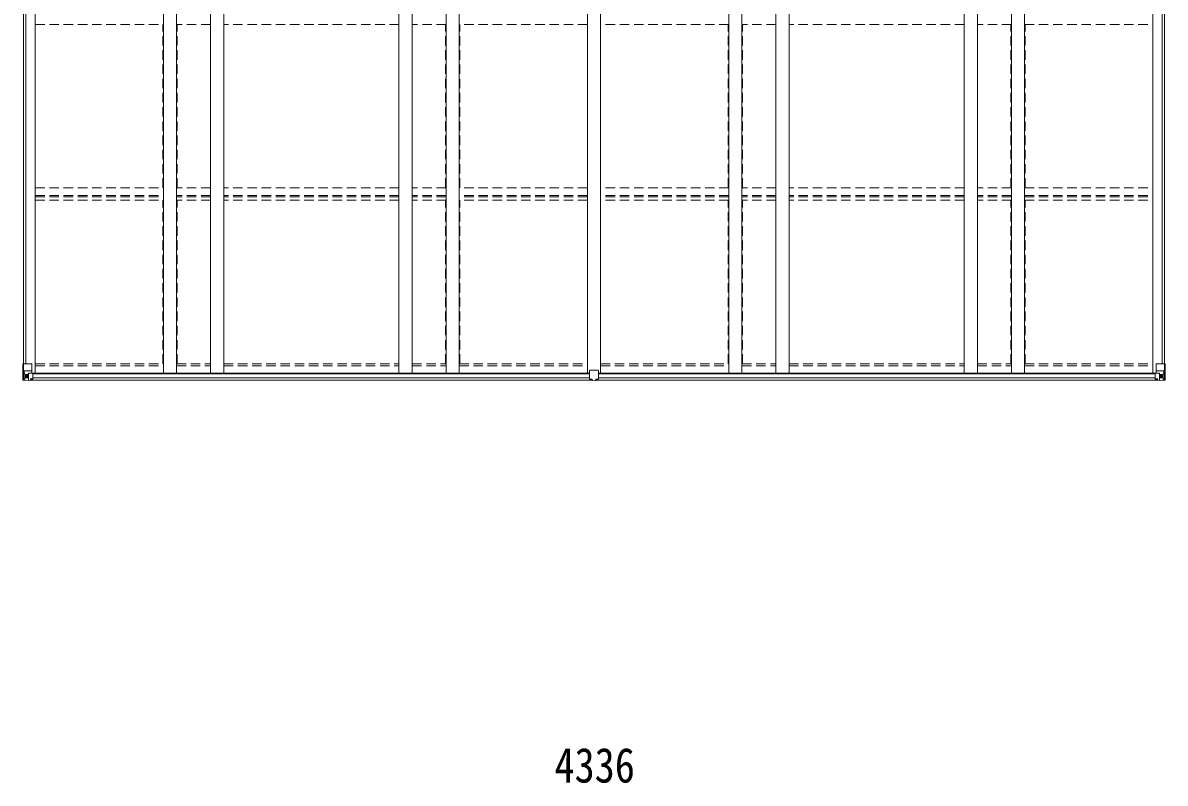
# Model space of a CAD drawing. Units: millimetres at full size, sheet at 1:30; details may follow other scales. Extents: x -8432 to 8432, y -5820 to 5820.
# Drawn here: x 863 to 5203, y 585 to 3472 of the extents above; entities that cross this region are included whole.
import ezdxf
from ezdxf.enums import TextEntityAlignment as Align

# ---------------------------------------------------------------- set-up
doc = ezdxf.new("R2010")
doc.units = ezdxf.units.MM
doc.header["$LTSCALE"] = 30
doc.linetypes.add('DASHED1', pattern=[1.8, 1.2, -0.6])
for name, color, linetype, lineweight in [('0-3_ELV2', 4, 'Continuous', 9), ('0-4_TABLE1', 6, 'Continuous', 9), ('0-6_OTH_LINE', 6, 'Continuous', 9)]:
    doc.layers.add(name, color=color, linetype=linetype, lineweight=lineweight)
doc.styles.add('ＭＳ ゴシック', font='')
doc.styles.get('ＭＳ ゴシック').set_extended_font_data('MS Gothic')

msp = doc.modelspace()

# ---------------------------------------------------------------- linework, layer by layer
at = {"layer": '0-3_ELV2'}
for p, q in [((864.8, 4173.2), (864.8, 2177.22)), ((874.5, 4173.2), (874.5, 2177.22)), ((909.8, 4191.85), (909.8, 2141.2)), ((1396.8, 4193.67), (1396.8, 2141.2)), ((1446.8, 4193.67), (1446.8, 2141.2)), ((1575.8, 4193.67), (1575.8, 2141.2)), ((1625.8, 4193.67), (1625.8, 2141.2)), ((2291.8, 4193.67), (2291.8, 2141.2)), ((2341.8, 4193.67), (2341.8, 2141.2)), ((2470.8, 4193.67), (2470.8, 2141.2)), ((2520.8, 4193.67), (2520.8, 2141.2)), ((3007.8, 4191.85), (3007.8, 2141.2)), ((3057.8, 4191.85), (3057.8, 2141.2)), ((3544.8, 4193.67), (3544.8, 2141.2)), ((3594.8, 4193.67), (3594.8, 2141.2)), ((3723.8, 4193.67), (3723.8, 2141.2)), ((3773.8, 4193.67), (3773.8, 2141.2)), ((4439.8, 4193.67), (4439.8, 2141.2)), ((4489.8, 4193.67), (4489.8, 2141.2)), ((4618.8, 4193.67), (4618.8, 2141.2)), ((4668.8, 4193.67), (4668.8, 2141.2)), ((5155.8, 4191.85), (5155.8, 2141.2)), ((5191.1, 4173.2), (5191.1, 2177.22)), ((5200.8, 4173.2), (5200.8, 2177.22)), ((889.54, 2141.2), (3016.3, 2141.2)), ((901.3, 2138.94), (3016.3, 2138.94)), ((3049.3, 2141.2), (5176.06, 2141.2)), ((3049.3, 2138.94), (5164.3, 2138.94)), ((891.3, 2115.43), (3026.3, 2115.43)), ((901.3, 2123.32), (3016.3, 2123.32)), ((3039.3, 2115.43), (5174.3, 2115.43)), ((3049.3, 2123.32), (5164.3, 2123.32))]:
    msp.add_line(p, q, dxfattribs=at)
at = {"layer": '0-3_ELV2', "linetype": 'DASHED1'}
for p, q in [((909.83, 3465.61), (1396.8, 3465.61)), ((1394.3, 2845.91), (1394.3, 3465.61)), ((1575.8, 3465.61), (1446.8, 3465.61)), ((1449.3, 2845.91), (1449.3, 3465.61)), ((2291.8, 3465.61), (1625.8, 3465.61)), ((2470.8, 3465.61), (2341.8, 3465.61)), ((2468.3, 2845.91), (2468.3, 3465.61)), ((3007.8, 3465.61), (2520.8, 3465.61)), ((2523.3, 2845.91), (2523.3, 3465.61)), ((3544.8, 3465.61), (3057.8, 3465.61)), ((3542.3, 2845.91), (3542.3, 3465.61)), ((3723.8, 3465.61), (3594.8, 3465.61)), ((3597.3, 2845.91), (3597.3, 3465.61)), ((4439.8, 3465.61), (3773.8, 3465.61)), ((4618.8, 3465.61), (4489.8, 3465.61)), ((4616.3, 2845.91), (4616.3, 3465.61)), ((4668.83, 3465.61), (5155.8, 3465.61)), ((4671.3, 2845.91), (4671.3, 3465.61)), ((909.83, 2845.91), (1396.8, 2845.91)), ((1575.8, 2845.91), (1446.8, 2845.91)), ((2291.8, 2845.91), (1625.8, 2845.91)), ((2470.8, 2845.91), (2341.8, 2845.91)), ((3007.8, 2845.91), (2520.8, 2845.91)), ((3544.8, 2845.91), (3057.8, 2845.91)), ((3723.8, 2845.91), (3594.8, 2845.91)), ((4439.8, 2845.91), (3773.8, 2845.91)), ((4618.8, 2845.91), (4489.8, 2845.91)), ((4668.83, 2845.91), (5155.8, 2845.91)), ((909.83, 2816.18), (1396.8, 2816.18)), ((909.83, 2811.63), (1396.8, 2811.63)), ((909.83, 2798.62), (1396.8, 2798.62)), ((1394.3, 2177.37), (1394.3, 2798.62)), ((1575.8, 2816.18), (1446.8, 2816.18)), ((1575.8, 2811.63), (1446.8, 2811.63)), ((1575.8, 2798.62), (1446.8, 2798.62)), ((1449.3, 2177.37), (1449.3, 2798.62)), ((2291.8, 2816.18), (1625.8, 2816.18)), ((2291.8, 2811.63), (1625.8, 2811.63)), ((2291.8, 2798.62), (1625.8, 2798.62)), ((2470.8, 2816.18), (2341.8, 2816.18)), ((2470.8, 2811.63), (2341.8, 2811.63)), ((2470.8, 2798.62), (2341.8, 2798.62)), ((2468.3, 2177.37), (2468.3, 2798.62)), ((3007.8, 2816.18), (2520.8, 2816.18)), ((3007.8, 2811.63), (2520.8, 2811.63)), ((3007.8, 2798.62), (2520.8, 2798.62)), ((2523.3, 2177.37), (2523.3, 2798.62)), ((3544.8, 2816.18), (3057.8, 2816.18)), ((3544.8, 2811.63), (3057.8, 2811.63)), ((3544.8, 2798.62), (3057.8, 2798.62)), ((3542.3, 2177.37), (3542.3, 2798.62)), ((3723.8, 2816.18), (3594.8, 2816.18)), ((3723.8, 2811.63), (3594.8, 2811.63)), ((3723.8, 2798.62), (3594.8, 2798.62)), ((3597.3, 2177.37), (3597.3, 2798.62)), ((4439.8, 2816.18), (3773.8, 2816.18)), ((4439.8, 2811.63), (3773.8, 2811.63)), ((4439.8, 2798.62), (3773.8, 2798.62)), ((4618.8, 2816.18), (4489.8, 2816.18)), ((4618.8, 2811.63), (4489.8, 2811.63)), ((4618.8, 2798.62), (4489.8, 2798.62)), ((4616.3, 2177.37), (4616.3, 2798.62)), ((4668.83, 2816.18), (5155.8, 2816.18)), ((4668.83, 2811.63), (5155.8, 2811.63)), ((4668.83, 2798.62), (5155.8, 2798.62)), ((4671.3, 2177.37), (4671.3, 2798.62)), ((909.8, 2177.37), (1396.8, 2177.37)), ((1446.8, 2177.37), (1575.8, 2177.37)), ((1625.8, 2177.37), (2291.8, 2177.37)), ((2341.8, 2177.37), (2470.8, 2177.37)), ((2520.8, 2177.37), (3007.8, 2177.37)), ((3057.8, 2177.37), (3544.8, 2177.37)), ((3594.8, 2177.37), (3723.8, 2177.37)), ((3773.8, 2177.37), (4439.8, 2177.37)), ((4489.8, 2177.37), (4618.8, 2177.37)), ((4668.8, 2177.37), (5155.8, 2177.37)), ((909.8, 2169.03), (1396.8, 2169.03)), ((1446.8, 2169.03), (1575.8, 2169.03)), ((1625.8, 2169.03), (2291.8, 2169.03)), ((2341.8, 2169.03), (2470.8, 2169.03)), ((2520.8, 2169.03), (3007.8, 2169.03)), ((3057.8, 2169.03), (3544.8, 2169.03)), ((3594.8, 2169.03), (3723.8, 2169.03)), ((3773.8, 2169.03), (4439.8, 2169.03)), ((4489.8, 2169.03), (4618.8, 2169.03)), ((4668.8, 2169.03), (5155.8, 2169.03))]:
    msp.add_line(p, q, dxfattribs=at)
at = {"layer": '0-4_TABLE1'}
for p, q in [((862.8, 2177.22), (895.8, 2177.22)), ((862.8, 2116.51), (862.8, 2177.22)), ((865.64, 2177.22), (865.64, 2116.64)), ((896.8, 2176.22), (896.8, 2143.12)), ((5168.8, 2176.22), (5168.8, 2143.12)), ((5202.8, 2177.22), (5169.8, 2177.22)), ((5199.96, 2177.22), (5199.96, 2116.64)), ((5202.8, 2116.51), (5202.8, 2177.22)), ((866.19, 2150.34), (872.8, 2150.55)), ((866.19, 2150.34), (870.33, 2138.26)), ((872.8, 2137.02), (870.47, 2136.99)), ((870.47, 2136.99), (870.47, 2123.52)), ((872.8, 2150.55), (896.8, 2150.55)), ((872.8, 2137.02), (872.8, 2137.02)), ((884.8, 2137.02), (872.8, 2137.02)), ((877.32, 2130.66), (877.32, 2131.62)), ((884.8, 2141.01), (891.3, 2141.01)), ((884.8, 2141.01), (884.8, 2114.22)), ((895.97, 2142.87), (885.63, 2141.21)), ((885.63, 2141.21), (885.63, 2141.01)), ((888.32, 2141.01), (895.97, 2142.23)), ((891.3, 2141.01), (900.3, 2140.98)), ((895.97, 2142.23), (895.97, 2142.87)), ((901.3, 2140.07), (901.3, 2119.91)), ((3016.3, 2119.29), (3016.3, 2151.61)), ((3048.3, 2152.61), (3017.3, 2152.61)), ((3049.3, 2119.29), (3049.3, 2151.61)), ((5164.3, 2140.07), (5164.3, 2119.91)), ((5174.3, 2141.01), (5165.3, 2140.98)), ((5192.8, 2150.55), (5168.8, 2150.55)), ((5169.63, 2142.87), (5179.97, 2141.21)), ((5169.63, 2142.23), (5169.63, 2142.87)), ((5177.28, 2141.01), (5169.63, 2142.23)), ((5180.8, 2141.01), (5174.3, 2141.01)), ((5179.97, 2141.21), (5179.97, 2141.01)), ((5180.8, 2141.01), (5180.8, 2114.22)), ((5180.8, 2137.02), (5192.8, 2137.02)), ((5188.28, 2130.66), (5188.28, 2131.62)), ((5199.41, 2150.34), (5192.8, 2150.55)), ((5192.8, 2137.02), (5192.8, 2137.02)), ((5192.8, 2137.02), (5195.13, 2136.99)), ((5195.13, 2136.99), (5195.13, 2123.52)), ((5199.41, 2150.34), (5195.27, 2138.26)), ((863.74, 2115.55), (863.74, 2115.51)), ((872.71, 2115.13), (864.79, 2115.6)), ((865.65, 2116.57), (865.64, 2116.64)), ((869.61, 2120.01), (866.88, 2116.34)), ((870.47, 2123.52), (872.8, 2123.46)), ((872.8, 2123.46), (884.8, 2123.46)), ((884.8, 2114.34), (872.8, 2115.12)), ((891.3, 2113.82), (891.3, 2119.77)), ((900.3, 2119.2), (891.3, 2119.14)), ((3016.3, 2119.29), (3016.3, 2119.25)), ((3026.3, 2118.52), (3017.3, 2118.58)), ((3039.3, 2118.52), (3048.3, 2118.58)), ((3049.3, 2119.29), (3049.3, 2119.25)), ((5165.3, 2119.2), (5174.3, 2119.14)), ((5174.3, 2113.82), (5174.3, 2119.77)), ((5192.8, 2123.46), (5180.8, 2123.46)), ((5180.8, 2114.34), (5192.8, 2115.12)), ((5195.13, 2123.52), (5192.8, 2123.46)), ((5192.89, 2115.13), (5200.81, 2115.6)), ((5195.99, 2120.01), (5198.72, 2116.34)), ((5199.95, 2116.57), (5199.96, 2116.64)), ((5201.86, 2115.55), (5201.86, 2115.51))]:
    msp.add_line(p, q, dxfattribs=at)
for points in [[(876.36, 2128.74), (875.4, 2128.74), (875.4, 2129.7), (876.36, 2129.7)], [(877.32, 2131.62), (878.28, 2131.62), (878.28, 2130.66)], [(878.28, 2127.78), (878.28, 2126.82), (877.32, 2126.82), (877.32, 2127.78)], [(879.24, 2129.7), (880.2, 2129.7), (880.2, 2128.74), (879.24, 2128.74)], [(5186.36, 2129.7), (5185.4, 2129.7), (5185.4, 2128.74), (5186.36, 2128.74)], [(5188.28, 2131.62), (5187.32, 2131.62), (5187.32, 2130.66)], [(5187.32, 2127.78), (5187.32, 2126.82), (5188.28, 2126.82), (5188.28, 2127.78)], [(5189.24, 2128.74), (5190.2, 2128.74), (5190.2, 2129.7), (5189.24, 2129.7)], [(863.74, 2115.51), (872.8, 2114.96), (891.3, 2113.82)], [(901.3, 2119.91), (901.29, 2119.8), (891.3, 2119.77)], [(3032.8, 2113.1), (3026.3, 2113.49), (3026.3, 2118.52)], [(3032.8, 2113.1), (3039.3, 2113.49), (3039.3, 2118.52)], [(5164.3, 2119.91), (5164.31, 2119.8), (5174.3, 2119.77)], [(5201.86, 2115.51), (5192.8, 2114.96), (5174.3, 2113.82)]]:
    msp.add_lwpolyline(points, dxfattribs=at)
for centre in [(877.8, 2129.22), (5187.8, 2129.22)]:
    msp.add_circle(centre, 5.3, dxfattribs=at)
for centre, radius, start, end in [((895.8, 2176.22), 1, 0, 90), ((5169.8, 2176.22), 1, 90, 180), ((876.36, 2130.66), 0.96, 270, 0), ((876.36, 2127.78), 0.96, 0, 90), ((879.24, 2130.66), 0.96, 180, 270), ((879.24, 2127.78), 0.96, 90, 180), ((885.74, 2140.28), 0.937, 96.73234, 129.06602), ((895.86, 2143.8), 0.937, 276.73234, 357.67791), ((895.86, 2143.16), 0.937, 276.73234, 357.67791), ((3017.3, 2151.61), 1, 90, 180), ((3048.3, 2151.61), 1, 0, 90), ((5169.74, 2143.8), 0.937, 182.32209, 263.26766), ((5169.74, 2143.16), 0.937, 182.32209, 263.26766), ((5179.86, 2140.28), 0.937, 50.93398, 83.26766), ((5186.36, 2130.66), 0.96, 270, 0), ((5186.36, 2127.78), 0.96, 0, 90), ((5189.24, 2130.66), 0.96, 180, 270), ((5189.24, 2127.78), 0.96, 90, 180), ((863.8, 2116.55), 0.999, 180.04917, 266.5576), ((863.8, 2116.51), 0.999, 180.04917, 266.5576), ((863.8, 2116.51), 1, 179.99921, 266.49983), ((864.95, 2102.9), 12.7, 84.89689, 90.75534), ((866.93, 2116.51), 1.28, 177.54105, 228.82169), ((5198.67, 2116.51), 1.28, 311.17831, 2.45895), ((5200.65, 2102.9), 12.7, 89.24466, 95.10311), ((5201.8, 2116.55), 0.999, 273.4424, 359.95083), ((5201.8, 2116.51), 0.999, 273.4424, 359.95083), ((5201.8, 2116.51), 1, 273.50017, 0.00079)]:
    msp.add_arc(centre, radius, start, end, dxfattribs=at)
for centre, major_axis, ratio, start_param, end_param in [((866.91, 2147.99), (0.85, -2.32), 0.403757, 3.0087805, 3.9744392), ((869.06, 2136.97), (0, -3), 0.468246, 1.5772882, 2.0127935), ((900.3, 2140.07), (1, -0.021), 0.906239, 0.0187047, 1.589501), ((5165.3, 2140.07), (-1, -0.021), 0.906239, 4.6936843, 6.2644806), ((5196.54, 2136.97), (0, -3), 0.468246, 4.2703918, 4.7058971), ((5198.69, 2147.99), (-0.85, -2.32), 0.403757, 2.3087461, 3.2744049), ((865.74, 2115.43), (2, -0.12), 0.060933, 2.0712557, 3.1453404), ((1064.74, 2103.2), (201, -12.36), 0.060933, 3.1453404, 3.145839), ((865.93, 2118.53), (-0.02, -3), 0.466854, 0.125683, 0.7596956), ((867.6, 2123.6), (0.03, -5), 0.573921, 0.7672717, 1.551125), ((791.05, 2123.46), (81.75, 0), 0.061163, 6.2824128, 6.2831853), ((900.3, 2119.9), (1, 0.012), 0.707053, 4.7036637, 6.124411), ((3017.3, 2119.29), (1, -0.012), 0.707053, 3.2044821, 4.7211143), ((3048.3, 2119.29), (-1, -0.012), 0.707053, 1.562071, 3.0787032), ((5165.3, 2119.9), (-1, 0.012), 0.707053, 0.1587743, 1.5795216), ((5274.55, 2123.46), (-81.75, 0), 0.061163, 0, 0.0007725), ((5198, 2123.6), (-0.03, -5), 0.573921, 4.7320603, 5.5159136), ((5199.67, 2118.53), (0.02, -3), 0.466854, 5.5234897, 6.1575023), ((5199.86, 2115.43), (-2, -0.12), 0.060933, 3.1378449, 4.2119296), ((5000.86, 2103.2), (-201, -12.36), 0.060933, 3.1373463, 3.1378449)]:
    msp.add_ellipse(centre, major_axis=major_axis, ratio=ratio, start_param=start_param, end_param=end_param, dxfattribs=at)

# ---------------------------------------------------------------- texts
at = {"layer": '0-6_OTH_LINE', "color": 7, "style": 'ＭＳ ゴシック', "width": 0.85}
msp.add_text('4336', height=132, dxfattribs=at).set_placement((2882.8, 547.08), align=Align.BOTTOM_LEFT)

doc.saveas('drawing.dxf')
